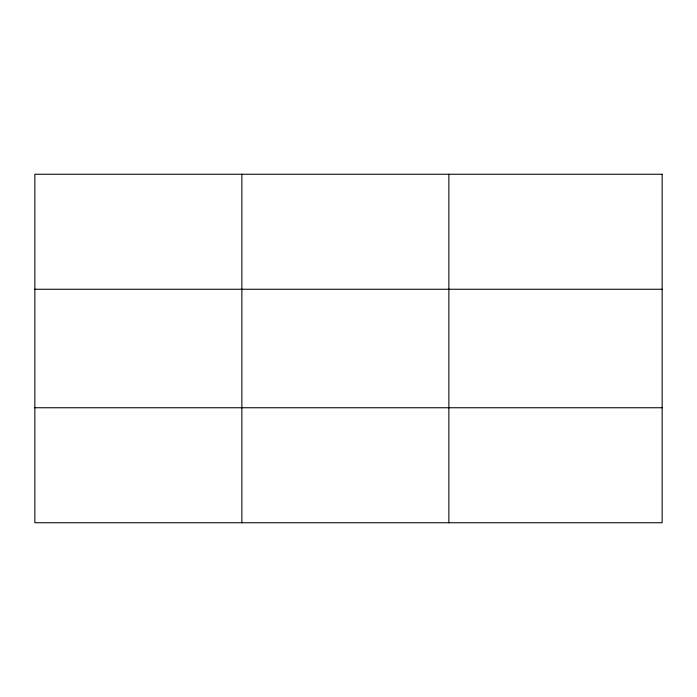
<?xml version="1.0" encoding="UTF-8"?>
<svg xmlns="http://www.w3.org/2000/svg" width="697" height="697" viewBox="0 0 697 697"><rect width="100%" height="100%" fill="white"/><g stroke="black" fill="none" stroke-linecap="round" stroke-linejoin="round"><path stroke-width="1.05" d="M241.859 522.75L241.859 174.25M448.868 522.75L448.868 174.25M34.85 289.255L662.15 289.255M34.85 407.745L662.15 407.745M662.15 174.25L34.85 174.25L34.85 522.75L662.15 522.75L662.15 174.25"/></g></svg>
